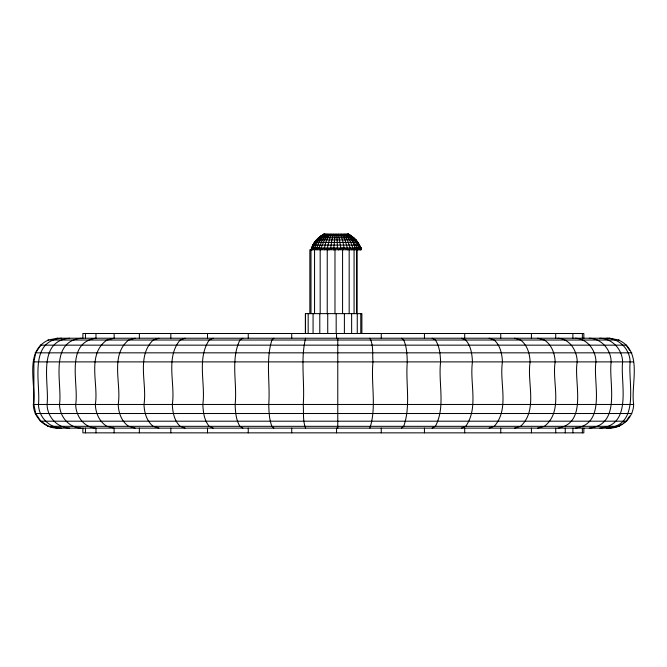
<?xml version="1.0" encoding="UTF-8"?>
<svg xmlns="http://www.w3.org/2000/svg" width="667" height="667" viewBox="0 0 667 667"><rect width="100%" height="100%" fill="white"/><g stroke="black" fill="none" stroke-linecap="round" stroke-linejoin="round"><path stroke-width="1" d="M336.835 234.15L337.477 247.966L333.667 249.758L333.667 247.966L328.898 249.758L327.489 247.966L327.956 245.097L330.023 237.719L331.849 234.15M312.973 245.097L311.489 249.758C312.281 242.946 318.142 237.469 323.87 234.15L318.784 237.719L313.382 244.422M309.847 313.632L309.847 249.758L360.93 249.758L361.039 247.966L356.07 239.937L348.616 234.15L323.787 234.15L318.584 237.719L314.365 242.413L311.364 247.966L311.489 249.758L311.506 247.966L312.406 249.758C314.824 243.472 318.676 237.477 324.729 234.15M311.472 249.758L311.539 247.966M337.777 428.122L337.777 338.227M335.142 234.15L333.667 249.758M618.551 340.028C643.38 351.175 630.548 383.884 633.65 404.469C633.4 417.167 622.72 427.864 610.013 428.122L56.987 428.122C44.28 427.864 33.6 417.167 33.35 404.469C36.452 383.884 23.62 351.175 48.449 340.028M327.489 247.966L324.404 249.758C324.646 244.172 326.772 238.511 330.298 234.15M313.257 247.966L314.249 249.758C315.908 243.422 319.877 237.619 325.479 234.15M326.438 234.15L322.344 237.719L319.034 242.413L316.675 247.966L316.933 249.758L318.943 247.966L322.394 239.937L327.572 234.15M333.467 234.15L331.832 239.937L330.74 247.966L328.898 249.758M346.698 234.15L353.001 239.937L358.062 249.758L358.813 247.966L356.078 242.413L352.243 237.719L347.507 234.15M340.162 234.15L342.538 239.937L344.122 247.966L343.313 249.758L343.305 247.966L338.536 249.758L337.477 247.966M360.747 247.966L360.905 249.758C360.088 242.938 354.277 237.469 348.533 234.15L353.61 237.719L357.779 242.413L360.747 247.966L359.938 249.758C359.346 242.996 353.685 237.51 348.099 234.15M360.897 247.966L360.905 249.758L360.897 247.966L359.997 249.758L360.005 247.966L358.062 249.758M305.619 338.227C300.292 359.596 304.927 382.641 303.235 404.469C303.818 412.281 302.601 420.76 305.619 428.122M343.188 234.15L347.382 239.937L350.183 247.966L351.876 249.758L352.843 247.966L350.834 242.413L348.007 237.719L344.522 234.15M318.943 247.966L320.368 249.758L324.47 239.937L328.873 234.15M369.877 428.122C376.772 407.212 370.819 383.558 372.978 361.889C372.261 354.11 373.728 345.273 369.877 338.227M40.795 345.156L35.684 352.835L33.892 361.889L33.892 404.469L35.684 413.515L40.795 421.194L48.449 426.321L57.479 428.122M626.772 420.343L629.606 416.075M317.159 239.937L319.318 237.719M357.204 247.966L355.336 249.758C354.602 243.555 350.684 237.827 345.698 234.15M273.837 338.227L271.886 340.028C265.441 360.789 270.368 383.158 268.743 404.469C268.993 411.822 269.151 419.385 271.886 426.321L273.837 428.122M401.476 428.122L403.702 426.321C411.022 405.778 405.461 383.15 407.287 361.889C407.012 354.51 406.795 346.873 403.702 340.028L401.476 338.227M338.536 249.758L340.845 247.966L338.519 234.15M344.122 247.966L347.824 249.758L350.183 247.966M314.249 249.758L316.675 247.966M621.952 424.045L618.551 426.321L609.521 428.122M623.653 422.903L626.205 421.194M323.253 235.234L324.896 234.15M321.711 235.776L324.304 234.15M324.187 234.15L319.159 237.719L315.074 242.413L312.173 247.966L312.406 249.758M242.871 338.227L239.903 340.028C230.29 359.905 237.444 383.35 235.118 404.469C235.451 411.931 235.901 419.776 239.903 426.321L242.871 428.122M432.166 428.122L435.393 426.321C445.798 406.712 438.119 382.95 440.604 361.889C440.253 354.385 439.695 346.456 435.393 340.028L432.166 338.227M351.876 249.758L355.203 247.966M213.123 338.227L209.188 340.028C196.715 358.838 205.678 383.55 202.835 404.469C203.202 412.098 204.119 420.227 209.188 426.321L213.123 428.122M320.368 249.758L324.404 247.966M461.522 428.122L465.708 426.321C478.881 407.82 469.501 382.75 472.461 361.889C472.086 354.202 471.019 346.006 465.708 340.028L461.522 338.227M185.001 338.227L180.148 340.028C165.166 357.679 175.504 383.725 172.311 404.469C172.686 412.314 174.212 420.677 180.148 426.321L185.001 428.122M489.144 428.122L494.23 426.321C509.821 408.988 499.183 382.583 502.443 361.889C502.068 353.977 500.358 345.564 494.23 340.028L489.144 338.227M158.896 338.227L153.185 340.028C136.035 356.52 147.357 383.858 143.972 404.469C144.339 412.565 146.557 421.077 153.185 426.321L158.896 428.122M514.657 428.122L520.585 426.321C538.244 410.13 526.722 382.466 530.14 361.889C529.773 353.718 527.364 345.181 520.585 340.028L514.657 338.227M135.143 338.227L128.656 340.028C109.68 355.436 121.652 383.942 118.192 404.469C118.551 412.831 121.477 421.419 128.656 426.321L135.143 428.122M537.727 428.122L544.405 426.321C563.807 411.189 551.717 382.399 555.177 361.889C554.819 353.452 551.701 344.856 544.405 340.028L537.727 338.227M558.029 428.122C588.461 423.003 573.437 381.532 577.222 361.889C577.088 350.85 569.952 338.911 558.029 338.227M575.296 428.122C606.995 424.029 592.705 382.091 595.964 361.889C595.831 350.3 587.494 338.728 575.296 338.227M81.091 338.227C48.658 341.737 62.431 383.867 59.513 404.469C59.671 416.391 68.734 427.722 81.091 428.122M589.294 428.122C621.952 424.796 608.362 382.616 611.164 361.889C610.997 349.85 601.701 338.611 589.294 338.227M69.618 338.227C36.443 341.137 49.575 383.408 47.065 404.469C47.257 416.758 57.095 427.797 69.618 428.122M599.833 428.122C633.166 425.338 620.177 383.05 622.603 361.889C622.394 349.516 612.398 338.536 599.833 338.227M61.714 338.227C28.047 340.745 40.712 383.066 38.478 404.469C38.711 417.008 49.075 427.847 61.714 428.122M606.778 428.122C640.528 425.679 627.955 383.35 630.132 361.889C629.898 349.291 619.426 338.502 606.778 338.227M57.479 338.227L47.941 340.028L619.059 340.028L609.521 338.227M321.077 235.776L351.326 235.776M318.584 237.719L353.818 237.719M316.333 239.937L356.07 239.937M314.365 242.413L358.037 242.413M312.698 245.097L359.696 245.097M311.364 247.966L361.039 247.966M56.987 338.227L610.013 338.227M40.27 345.156L626.73 345.156M35.151 352.835L631.849 352.835M33.35 361.889L633.65 361.889M33.35 404.469L633.65 404.469M35.151 413.515L631.849 413.515M40.27 421.194L626.73 421.194M47.941 426.321L619.059 426.321M348.216 234.15L353.243 237.719M347.674 234.15L349.341 235.234M341.729 234.15L345.039 239.937L347.824 249.758M626.772 346.015L629.606 350.275M583.842 338.227L583.842 333.5L82.883 333.5L82.883 338.227M583.842 428.122L583.842 432.85L82.883 432.85L82.883 428.122M582.366 333.5L582.366 338.227M582.366 428.122L582.366 432.85M572.895 333.5L572.895 338.227M572.895 428.122L572.895 432.85M565.249 428.122L565.249 432.85M555.728 333.5L555.728 338.227M555.728 428.122L555.728 432.85M531.424 333.5L531.424 338.227M531.424 428.122L531.424 432.85M500.75 333.5L500.75 338.227M500.75 428.122L500.75 432.85M464.707 333.5L464.707 338.227M464.707 428.122L464.707 432.85M424.445 333.5L424.445 338.227M424.445 428.122L424.445 432.85M381.257 333.5L381.257 338.227M381.257 428.122L381.257 432.85M361.881 333.317L361.881 313.632L305.353 313.632L305.353 333.317M360.78 313.632L360.78 333.317M357.262 313.632L357.262 333.317M356.903 249.758L356.903 313.632M356.753 249.758L356.753 313.632M354.077 249.758L354.077 313.632M351.634 313.632L351.634 333.317M349.175 249.758L349.175 313.632M344.389 313.632L344.389 333.317M342.571 249.758L342.571 313.632M336.543 333.5L336.543 338.227M336.543 428.122L336.543 432.85M336.176 313.632L336.176 333.317M334.984 249.758L334.984 313.632M327.73 313.632L327.73 333.317M327.239 249.758L327.239 313.632M320.177 249.758L320.177 313.632M319.793 313.632L319.793 333.317M314.549 249.758L314.549 313.632M313.073 313.632L313.073 333.317M310.98 249.758L310.98 313.632M308.171 313.632L308.171 333.317M305.519 313.632L305.519 333.317M291.721 333.5L291.721 338.227M291.721 428.122L291.721 432.85M248.249 333.5L248.249 338.227M248.249 428.122L248.249 432.85M207.512 333.5L207.512 338.227M207.512 428.122L207.512 432.85M170.827 333.5L170.827 338.227M170.827 428.122L170.827 432.85M139.37 333.5L139.37 338.227M139.37 428.122L139.37 432.85M114.149 333.5L114.149 338.227L106.903 340.028C86.418 354.46 98.766 383.967 95.323 404.469C95.681 413.098 99.291 421.702 106.903 426.321L114.074 428.122L114.149 432.85M95.981 333.5L95.981 338.227C64.582 342.563 79.073 384.409 75.679 404.469C75.805 415.916 83.842 427.589 95.981 428.122L95.981 432.85M85.451 333.5L85.451 338.227M85.451 428.122L85.451 432.85"/></g></svg>
